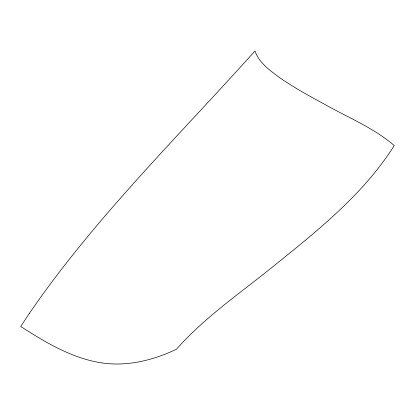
<?xml version="1.0" encoding="UTF-8"?>
<svg xmlns="http://www.w3.org/2000/svg" width="415" height="415" viewBox="0 0 415 415"><rect width="100%" height="100%" fill="white"/><g stroke="black" fill="none" stroke-linecap="round" stroke-linejoin="round"><path stroke-width="0.62" d="M29.47 313.211L20.75 326.47C44.421 341.758 69.315 356.698 97.338 362.15C124.287 367.441 152.087 360.915 176.479 349.191C205.799 316.131 242.827 291.294 276.862 263.494C320.012 228.686 364.308 192.975 394.25 145.566C373.313 127.545 347.158 117.17 323.363 103.594C308.371 95.512 293.452 87.217 279.42 77.543C269.849 70.317 259.038 62.81 254.981 50.962C178.108 136.763 94.911 217.911 29.47 313.211"/></g></svg>
